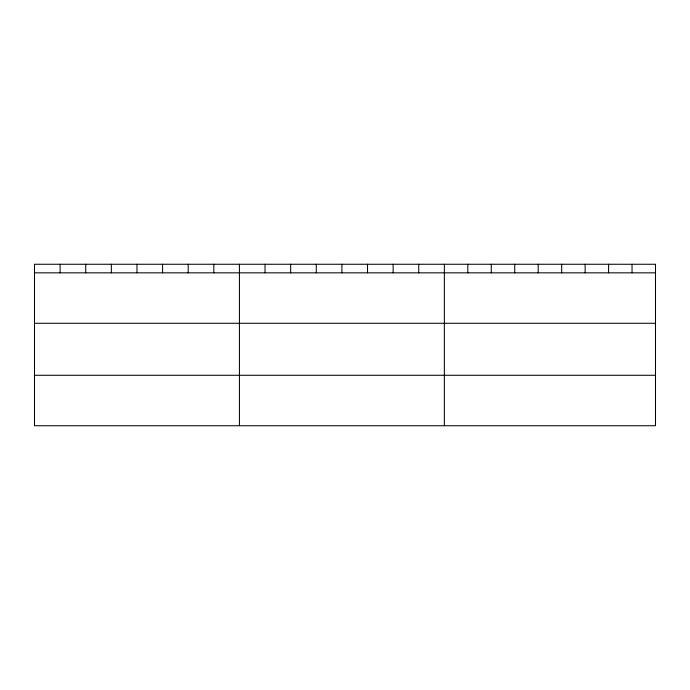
<?xml version="1.0" encoding="UTF-8"?>
<svg xmlns="http://www.w3.org/2000/svg" width="690" height="690" viewBox="0 0 690 690"><rect width="100%" height="100%" fill="white"/><g stroke="black" fill="none" stroke-linecap="round" stroke-linejoin="round"><path stroke-width="1.03" d="M34.5 272.835L655.5 272.835M34.5 323.291L655.5 323.291M34.5 375.282L655.5 375.282M632.04 264.261L632.04 272.835M608.58 264.261L608.58 272.835M585.12 264.261L585.12 272.835M561.66 264.261L561.66 272.835M538.2 264.261L538.2 272.835M514.74 264.261L514.74 272.835M491.28 264.261L491.28 272.835M467.82 264.261L467.82 272.835M444.36 264.261L444.36 425.739M418.744 264.261L418.744 272.835M393.128 264.261L393.128 272.835M367.511 264.261L367.511 272.835M341.895 264.261L341.895 272.835M316.279 264.261L316.279 272.835M290.663 264.261L290.663 272.835M265.046 264.261L265.046 272.835M239.43 264.261L239.43 425.739M213.814 264.261L213.814 272.835M188.197 264.261L188.197 272.835M162.581 264.261L162.581 272.835M136.965 264.261L136.965 272.835M111.349 264.261L111.349 272.835M85.733 264.261L85.733 272.835M60.116 264.261L60.116 272.835M655.5 264.261L34.5 264.261L34.5 425.739L655.5 425.739L655.5 264.261"/></g></svg>
